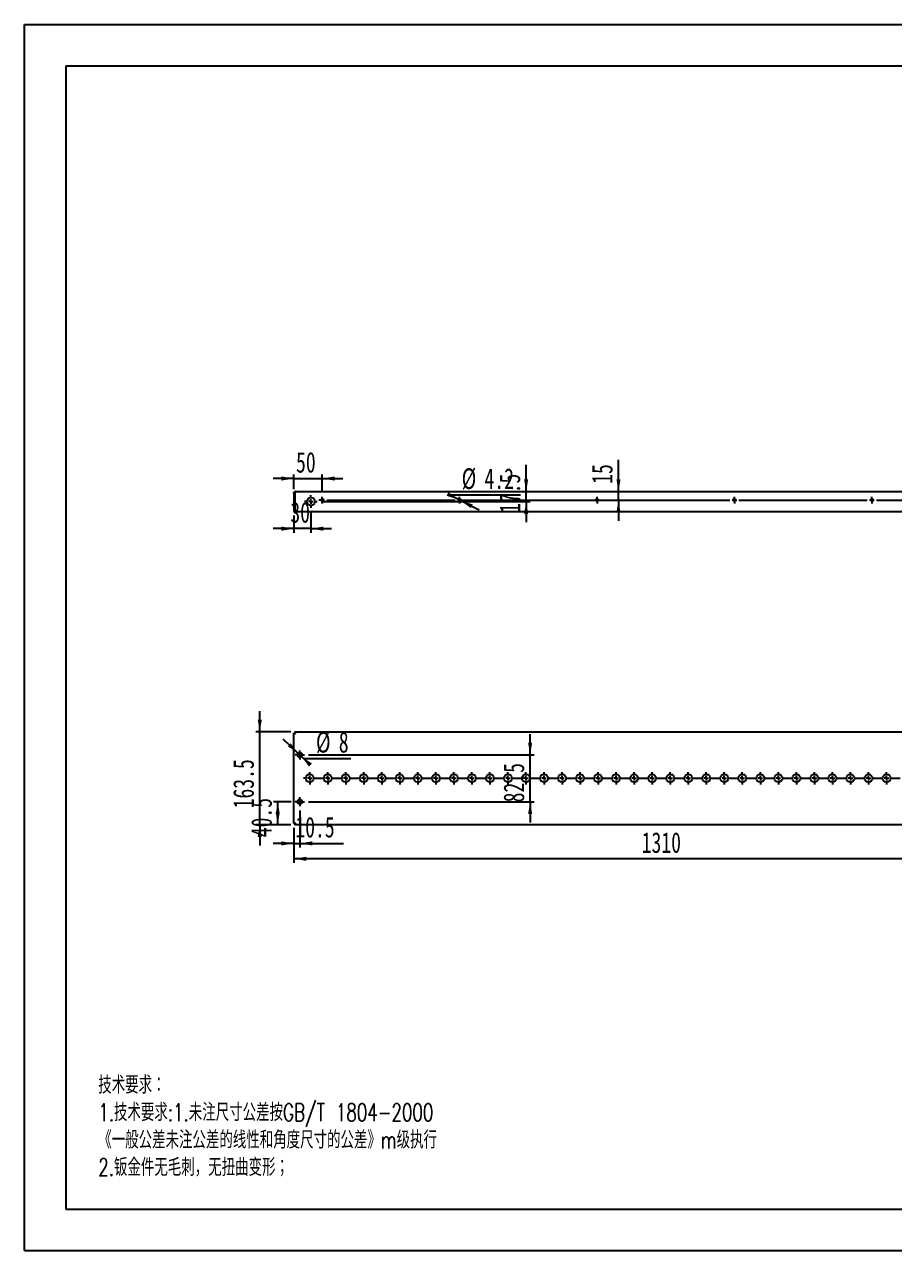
# Model space of a CAD drawing. Extents: x 0 to 3054, y 0 to 2160.
# Drawn here: x 0 to 1532, y 0 to 2160 of the extents above; entities that cross this region are included whole.
import ezdxf

# ---------------------------------------------------------------- set-up
doc = ezdxf.new("R2010")
doc.units = 0
doc.header["$LTSCALE"] = 7.27214
doc.layers.get('0').update_dxf_attribs({"linetype": 'CONTINUOUS'})
doc.layers.add('粗实线', color=7, linetype='CONTINUOUS')
doc.layers.add('细实线', color=7, linetype='CONTINUOUS')
doc.styles.add('SLDTEXTSTYLE0', font='TXT', dxfattribs={"width": 0.7, "bigfont": 'bigfont'})
doc.styles.add('SLDTEXTSTYLE6', font='TXT', dxfattribs={"width": 0.7})
doc.dimstyles.new('SLDDIMSTYLE0', dxfattribs={"dimtxt": 36.360702, "dimasz": 21.816421, "dimexe": 0, "dimexo": 0.0625, "dimgap": 9.090175, "dimtad": 2, "dimdec": 1, "dimrnd": 1e-09, "dimzin": 12, "dimtxsty": 'SLDTEXTSTYLE6', "dimsah": 1, "dimcen": 0.09, "dimazin": 3, "dimtfac": 1, "dimtdec": 1, "dimtofl": 0, "dimtmove": 0, "dimatfit": 3, "dimtolj": 1, "dimtzin": 12})
doc.dimstyles.new('SLDDIMSTYLE1', dxfattribs={"dimtxt": 36.360702, "dimasz": 21.816421, "dimexe": 0, "dimexo": 0.0625, "dimgap": 9.090175, "dimtad": 2, "dimdec": 1, "dimrnd": 1e-09, "dimzin": 12, "dimtxsty": 'SLDTEXTSTYLE6', "dimsah": 1, "dimcen": 0.09, "dimazin": 3, "dimtfac": 1, "dimtdec": 1, "dimtmove": 0, "dimatfit": 3, "dimtolj": 1, "dimtzin": 12})
doc.dimstyles.new('SLDDIMSTYLE2', dxfattribs={"dimtxt": 36.360702, "dimasz": 21.816421, "dimexe": 0, "dimexo": 0.0625, "dimgap": 9.090175, "dimtad": 0, "dimtih": 1, "dimtoh": 1, "dimdec": 1, "dimrnd": 1e-09, "dimzin": 12, "dimtxsty": 'SLDTEXTSTYLE6', "dimsah": 1, "dimcen": 0, "dimazin": 3, "dimtfac": 1, "dimtdec": 1, "dimtmove": 0, "dimatfit": 3, "dimtolj": 1, "dimtzin": 12})

# ---------------------------------------------------------------- blocks, each defined once
blk = doc.blocks.new('SW_NOTE_0')
at = {"layer": '细实线', "color": 0, "attachment_point": 1, "style": 'SLDTEXTSTYLE0'}
for s, insert, char_height in [('技术要求：', (0, 39.7), 30.79), ('1.技术要求:1.未注尺寸公差按GB/T 1804-2000', (0, -8.6), 30.785), ('《一般公差未注公差的线性和角度尺寸的公差》m级执行', (0, -57), 30.785), ('2.钣金件无毛刺，无扭曲变形；', (0, -105.3), 30.785)]:
    blk.add_mtext(s, dxfattribs=dict(at, insert=insert, char_height=char_height))
blk = doc.blocks.new('_D')
at = {"layer": '细实线'}
for p, q in [((474.4, 744.8), (474.4, 682.8)), ((1784.4, 744.8), (1784.4, 682.8)), ((1784.4, 690.1), (474.4, 690.1))]:
    blk.add_line(p, q, dxfattribs=at)
for points in [[(474.4, 690.1), (496.2, 686.4), (496.2, 693.7)], [(1784.4, 690.1), (1762.5, 693.7), (1762.5, 686.4)]]:
    blk.add_solid(points, dxfattribs=at)
at = {"layer": '细实线', "insert": (1087, 736.9), "char_height": 36.36, "attachment_point": 1, "style": 'SLDTEXTSTYLE6'}
blk.add_mtext('1310', dxfattribs=at)
blk = doc.blocks.new('_D_1')
at = {"layer": '细实线'}
for p, q in [((414.4, 913.6), (414.4, 949.9)), ((469.1, 913.6), (407.1, 913.6)), ((414.4, 750.1), (414.4, 913.6)), ((469.1, 750.1), (407.1, 750.1)), ((414.4, 750.1), (414.4, 713.7))]:
    blk.add_line(p, q, dxfattribs=at)
for points in [[(414.4, 913.6), (418, 935.4), (410.7, 935.4)], [(414.4, 750.1), (410.7, 728.3), (418, 728.3)]]:
    blk.add_solid(points, dxfattribs=at)
at = {"layer": '细实线', "insert": (367.5, 778.9), "char_height": 36.36, "attachment_point": 1, "rotation": 90, "style": 'SLDTEXTSTYLE6'}
blk.add_mtext('163.5', dxfattribs=at)
blk = doc.blocks.new('_D_5')
at = {"layer": '细实线'}
for p, q in [((890.5, 873.1), (890.5, 909.4)), ((500.1, 873.1), (897.8, 873.1)), ((890.5, 790.6), (890.5, 873.1)), ((500.1, 790.6), (897.8, 790.6)), ((890.5, 790.6), (890.5, 754.2))]:
    blk.add_line(p, q, dxfattribs=at)
for points in [[(890.5, 873.1), (894.1, 894.9), (886.9, 894.9)], [(890.5, 790.6), (886.9, 768.8), (894.1, 768.8)]]:
    blk.add_solid(points, dxfattribs=at)
at = {"layer": '细实线', "insert": (843.6, 789.5), "char_height": 36.36, "attachment_point": 1, "rotation": 90, "style": 'SLDTEXTSTYLE6'}
blk.add_mtext('82.5', dxfattribs=at)
blk = doc.blocks.new('_D_6')
at = {"layer": '细实线'}
for p, q in [((469.6, 790.6), (438.7, 790.6)), ((446, 750.1), (446, 790.6)), ((469.1, 750.1), (438.7, 750.1))]:
    blk.add_line(p, q, dxfattribs=at)
for points in [[(446, 790.6), (442.4, 768.8), (449.6, 768.8)], [(446, 750.1), (449.6, 771.9), (442.4, 771.9)]]:
    blk.add_solid(points, dxfattribs=at)
at = {"layer": '细实线', "insert": (399.1, 728), "char_height": 36.36, "attachment_point": 1, "rotation": 90, "style": 'SLDTEXTSTYLE6'}
blk.add_mtext('40.5', dxfattribs=at)
blk = doc.blocks.new('_D_7')
at = {"layer": '细实线'}
for p, q in [((484.9, 775.3), (484.9, 709.9)), ((474.4, 744.8), (474.4, 709.9)), ((474.4, 717.2), (438, 717.2)), ((474.4, 717.2), (484.9, 717.2)), ((484.9, 717.2), (561.7, 717.2))]:
    blk.add_line(p, q, dxfattribs=at)
for points in [[(474.4, 717.2), (452.5, 720.8), (452.5, 713.5)], [(484.9, 717.2), (506.7, 713.5), (506.7, 720.8)]]:
    blk.add_solid(points, dxfattribs=at)
at = {"layer": '细实线', "insert": (477, 764), "char_height": 36.36, "attachment_point": 1, "style": 'SLDTEXTSTYLE6'}
blk.add_mtext('10.5', dxfattribs=at)
blk = doc.blocks.new('_D_8')
at = {"layer": '细实线'}
for p, q in [((482, 875.8), (455.6, 900.9)), ((482, 875.8), (487.8, 870.3)), ((487.8, 870.3), (491.5, 866.7)), ((491.5, 866.7), (574.7, 866.7))]:
    blk.add_line(p, q, dxfattribs=at)
for points in [[(482, 875.8), (468.7, 893.5), (463.7, 888.2)], [(487.8, 870.3), (501, 852.6), (506.1, 857.9)]]:
    blk.add_solid(points, dxfattribs=at)
at = {"layer": '细实线', "attachment_point": 1, "style": 'SLDTEXTSTYLE6'}
for s, insert, char_height in [('%%c', (513.3, 913.6), 36.36), ('8', (553.5, 913.6), 36.4)]:
    blk.add_mtext(s, dxfattribs=dict(at, insert=insert, char_height=char_height))
blk = doc.blocks.new('SW_CENTERMARKSYMBOL_0')
at = {"layer": '细实线', "color": 0}
for p, q in [((-1214.5, 0), (-1217.5, 0)), ((-1206.5, 0), (-1210.5, 0)), ((-1206.5, 8), (-1206.5, 11)), ((-1206.5, 0), (-1206.5, 4)), ((-1206.5, 0), (-1206.5, -4)), ((-1206.5, 0), (-1202.5, 0)), ((-1198.5, 0), (-1182.75, 0)), ((-1174.75, 0), (-1178.75, 0)), ((-1174.75, 8), (-1174.75, 11)), ((-1174.75, 0), (-1174.75, 4)), ((-1174.75, 0), (-1174.75, -4)), ((-1174.75, 0), (-1170.75, 0)), ((-1166.75, 0), (-1151, 0)), ((-1143, 0), (-1147, 0)), ((-1143, 8), (-1143, 11)), ((-1143, 0), (-1143, 4)), ((-1143, 0), (-1143, -4)), ((-1143, 0), (-1139, 0)), ((-1135, 0), (-1119.25, 0)), ((-1111.25, 0), (-1115.25, 0)), ((-1111.25, 8), (-1111.25, 11)), ((-1111.25, 0), (-1111.25, 4)), ((-1111.25, 0), (-1111.25, -4)), ((-1111.25, 0), (-1107.25, 0)), ((-1103.25, 0), (-1087.5, 0)), ((-1079.5, 0), (-1083.5, 0)), ((-1079.5, 8), (-1079.5, 11)), ((-1079.5, 0), (-1079.5, 4)), ((-1079.5, 0), (-1079.5, -4)), ((-1079.5, 0), (-1075.5, 0)), ((-1071.5, 0), (-1055.75, 0)), ((-1047.75, 0), (-1051.75, 0)), ((-1047.75, 8), (-1047.75, 11)), ((-1047.75, 0), (-1047.75, 4)), ((-1047.75, 0), (-1047.75, -4)), ((-1047.75, 0), (-1043.75, 0)), ((-1039.75, 0), (-1024, 0)), ((-1016, 0), (-1020, 0)), ((-1016, 8), (-1016, 11)), ((-1016, 0), (-1016, 4)), ((-1016, 0), (-1016, -4)), ((-1016, 0), (-1012, 0)), ((-1008, 0), (-992.25, 0)), ((-984.25, 0), (-988.25, 0)), ((-984.25, 8), (-984.25, 11)), ((-984.25, 0), (-984.25, 4)), ((-984.25, 0), (-984.25, -4)), ((-984.25, 0), (-980.25, 0)), ((-976.25, 0), (-960.5, 0)), ((-952.5, 0), (-956.5, 0)), ((-952.5, 8), (-952.5, 11)), ((-952.5, 0), (-952.5, 4)), ((-952.5, 0), (-952.5, -4)), ((-952.5, 0), (-948.5, 0)), ((-944.5, 0), (-928.75, 0)), ((-920.75, 0), (-924.75, 0)), ((-920.75, 8), (-920.75, 11)), ((-920.75, 0), (-920.75, 4)), ((-920.75, 0), (-920.75, -4)), ((-920.75, 0), (-916.75, 0)), ((-912.75, 0), (-897, 0)), ((-889, 0), (-893, 0)), ((-889, 8), (-889, 11)), ((-889, 0), (-889, 4)), ((-889, 0), (-889, -4)), ((-889, 0), (-885, 0)), ((-881, 0), (-865.25, 0)), ((-857.25, 0), (-861.25, 0)), ((-857.25, 8), (-857.25, 11)), ((-857.25, 0), (-857.25, 4)), ((-857.25, 0), (-857.25, -4)), ((-857.25, 0), (-853.25, 0)), ((-849.25, 0), (-833.5, 0)), ((-825.5, 0), (-829.5, 0)), ((-825.5, 8), (-825.5, 11)), ((-825.5, 0), (-825.5, 4)), ((-825.5, 0), (-825.5, -4)), ((-825.5, 0), (-821.5, 0)), ((-817.5, 0), (-801.75, 0)), ((-793.75, 0), (-797.75, 0)), ((-793.75, 8), (-793.75, 11)), ((-793.75, 0), (-793.75, 4)), ((-793.75, 0), (-793.75, -4)), ((-793.75, 0), (-789.75, 0)), ((-785.75, 0), (-770, 0)), ((-762, 0), (-766, 0)), ((-762, 8), (-762, 11)), ((-762, 0), (-762, 4)), ((-762, 0), (-762, -4)), ((-762, 0), (-758, 0)), ((-754, 0), (-738.25, 0)), ((-730.25, 0), (-734.25, 0)), ((-730.25, 8), (-730.25, 11)), ((-730.25, 0), (-730.25, 4)), ((-730.25, 0), (-730.25, -4)), ((-730.25, 0), (-726.25, 0)), ((-722.25, 0), (-706.5, 0)), ((-698.5, 0), (-702.5, 0)), ((-698.5, 8), (-698.5, 11)), ((-698.5, 0), (-698.5, 4)), ((-698.5, 0), (-698.5, -4)), ((-698.5, 0), (-694.5, 0)), ((-690.5, 0), (-674.75, 0)), ((-666.75, 0), (-670.75, 0)), ((-666.75, 8), (-666.75, 11)), ((-666.75, 0), (-666.75, 4)), ((-666.75, 0), (-666.75, -4)), ((-666.75, 0), (-662.75, 0)), ((-658.75, 0), (-643, 0)), ((-635, 0), (-639, 0)), ((-635, 8), (-635, 11)), ((-635, 0), (-635, 4)), ((-635, 0), (-635, -4)), ((-635, 0), (-631, 0)), ((-627, 0), (-611.25, 0)), ((-603.25, 0), (-607.25, 0)), ((-603.25, 8), (-603.25, 11)), ((-603.25, 0), (-603.25, 4)), ((-603.25, 0), (-603.25, -4)), ((-603.25, 0), (-599.25, 0)), ((-595.25, 0), (-579.5, 0)), ((-571.5, 0), (-575.5, 0)), ((-571.5, 8), (-571.5, 11)), ((-571.5, 0), (-571.5, 4)), ((-571.5, 0), (-571.5, -4)), ((-571.5, 0), (-567.5, 0)), ((-563.5, 0), (-547.75, 0)), ((-539.75, 0), (-543.75, 0)), ((-539.75, 8), (-539.75, 11)), ((-539.75, 0), (-539.75, 4)), ((-539.75, 0), (-539.75, -4)), ((-539.75, 0), (-535.75, 0)), ((-531.75, 0), (-516, 0)), ((-508, 0), (-512, 0)), ((-508, 8), (-508, 11)), ((-508, 0), (-508, 4)), ((-508, 0), (-508, -4)), ((-508, 0), (-504, 0)), ((-500, 0), (-484.25, 0)), ((-476.25, 0), (-480.25, 0)), ((-476.25, 8), (-476.25, 11)), ((-476.25, 0), (-476.25, 4)), ((-476.25, 0), (-476.25, -4)), ((-476.25, 0), (-472.25, 0)), ((-468.25, 0), (-452.5, 0)), ((-444.5, 0), (-448.5, 0)), ((-444.5, 8), (-444.5, 11)), ((-444.5, 0), (-444.5, 4)), ((-444.5, 0), (-444.5, -4)), ((-444.5, 0), (-440.5, 0)), ((-436.5, 0), (-420.75, 0)), ((-412.75, 0), (-416.75, 0)), ((-412.75, 8), (-412.75, 11)), ((-412.75, 0), (-412.75, 4)), ((-412.75, 0), (-412.75, -4)), ((-412.75, 0), (-408.75, 0)), ((-404.75, 0), (-389, 0)), ((-381, 0), (-385, 0)), ((-381, 8), (-381, 11)), ((-381, 0), (-381, 4)), ((-381, 0), (-381, -4)), ((-381, 0), (-377, 0)), ((-373, 0), (-357.25, 0)), ((-349.25, 0), (-353.25, 0)), ((-349.25, 8), (-349.25, 11)), ((-349.25, 0), (-349.25, 4)), ((-349.25, 0), (-349.25, -4)), ((-349.25, 0), (-345.25, 0)), ((-341.25, 0), (-325.5, 0)), ((-317.5, 0), (-321.5, 0)), ((-317.5, 8), (-317.5, 11)), ((-317.5, 0), (-317.5, 4)), ((-317.5, 0), (-317.5, -4)), ((-317.5, 0), (-313.5, 0)), ((-309.5, 0), (-293.75, 0)), ((-285.75, 0), (-289.75, 0)), ((-285.75, 8), (-285.75, 11)), ((-285.75, 0), (-285.75, 4)), ((-285.75, 0), (-285.75, -4)), ((-285.75, 0), (-281.75, 0)), ((-277.75, 0), (-262, 0)), ((-254, 0), (-258, 0)), ((-254, 8), (-254, 11)), ((-254, 0), (-254, 4)), ((-254, 0), (-254, -4)), ((-254, 0), (-250, 0)), ((-246, 0), (-230.25, 0)), ((-222.25, 0), (-226.25, 0)), ((-222.25, 8), (-222.25, 11)), ((-222.25, 0), (-222.25, 4)), ((-222.25, 0), (-222.25, -4)), ((-222.25, 0), (-218.25, 0)), ((-214.25, 0), (-198.5, 0)), ((-190.5, 0), (-194.5, 0)), ((-190.5, 8), (-190.5, 11)), ((-190.5, 0), (-190.5, 4)), ((-190.5, 0), (-190.5, -4)), ((-190.5, 0), (-186.5, 0)), ((-182.5, 0), (-166.75, 0)), ((-158.75, 0), (-162.75, 0)), ((-158.75, 8), (-158.75, 11)), ((-158.75, 0), (-158.75, 4)), ((-158.75, 0), (-158.75, -4)), ((-158.75, 0), (-154.75, 0)), ((-150.75, 0), (-135, 0)), ((-127, 0), (-131, 0)), ((-127, 8), (-127, 11)), ((-127, 0), (-127, 4)), ((-127, 0), (-127, -4)), ((-127, 0), (-123, 0)), ((-119, 0), (-103.25, 0)), ((-95.25, 0), (-99.25, 0)), ((-95.25, 8), (-95.25, 11)), ((-95.25, 0), (-95.25, 4)), ((-95.25, 0), (-95.25, -4)), ((-95.25, 0), (-91.25, 0)), ((-87.25, 0), (-71.5, 0)), ((-63.5, 0), (-67.5, 0)), ((-63.5, 8), (-63.5, 11)), ((-63.5, 0), (-63.5, 4)), ((-63.5, 0), (-63.5, -4)), ((-63.5, 0), (-59.5, 0)), ((-55.5, 0), (-39.75, 0)), ((-31.75, 0), (-35.75, 0)), ((-31.75, 8), (-31.75, 11)), ((-31.75, 0), (-31.75, 4)), ((-31.75, 0), (-31.75, -4)), ((-31.75, 0), (-27.75, 0)), ((-23.75, 0), (-8, 0)), ((0, 0), (-4, 0)), ((0, 8), (0, 11)), ((0, 0), (0, 4)), ((0, 0), (0, -4)), ((0, 0), (4, 0)), ((8, 0), (23.75, 0)), ((31.75, 0), (27.75, 0)), ((31.75, 8), (31.75, 11)), ((31.75, 0), (31.75, 4)), ((31.75, 0), (31.75, -4)), ((31.75, 0), (35.75, 0)), ((39.75, 0), (42.75, 0)), ((-1206.5, -8), (-1206.5, -11)), ((-1174.75, -8), (-1174.75, -11)), ((-1143, -8), (-1143, -11)), ((-1111.25, -8), (-1111.25, -11)), ((-1079.5, -8), (-1079.5, -11)), ((-1047.75, -8), (-1047.75, -11)), ((-1016, -8), (-1016, -11)), ((-984.25, -8), (-984.25, -11)), ((-952.5, -8), (-952.5, -11)), ((-920.75, -8), (-920.75, -11)), ((-889, -8), (-889, -11)), ((-857.25, -8), (-857.25, -11)), ((-825.5, -8), (-825.5, -11)), ((-793.75, -8), (-793.75, -11)), ((-762, -8), (-762, -11)), ((-730.25, -8), (-730.25, -11)), ((-698.5, -8), (-698.5, -11)), ((-666.75, -8), (-666.75, -11)), ((-635, -8), (-635, -11)), ((-603.25, -8), (-603.25, -11)), ((-571.5, -8), (-571.5, -11)), ((-539.75, -8), (-539.75, -11)), ((-508, -8), (-508, -11)), ((-476.25, -8), (-476.25, -11)), ((-444.5, -8), (-444.5, -11)), ((-412.75, -8), (-412.75, -11)), ((-381, -8), (-381, -11)), ((-349.25, -8), (-349.25, -11)), ((-317.5, -8), (-317.5, -11)), ((-285.75, -8), (-285.75, -11)), ((-254, -8), (-254, -11)), ((-222.25, -8), (-222.25, -11)), ((-190.5, -8), (-190.5, -11)), ((-158.75, -8), (-158.75, -11)), ((-127, -8), (-127, -11)), ((-95.25, -8), (-95.25, -11)), ((-63.5, -8), (-63.5, -11)), ((-31.75, -8), (-31.75, -11)), ((0, -8), (0, -11)), ((31.75, -8), (31.75, -11))]:
    blk.add_line(p, q, dxfattribs=at)
blk = doc.blocks.new('SW_CENTERMARKSYMBOL_1')
at = {"layer": '细实线', "color": 0}
for p, q in [((-4, 0), (-8, 0)), ((0, 0), (-4, 0)), ((0, 4), (0, 8)), ((0, 0), (0, 4)), ((0, 0), (0, -4)), ((0, 0), (4, 0)), ((4, 0), (8, 0)), ((0, -4), (0, -8))]:
    blk.add_line(p, q, dxfattribs=at)
blk = doc.blocks.new('SW_CENTERMARKSYMBOL_4')
at = {"layer": '细实线', "color": 0}
for p, q in [((-4, 0), (-8, 0)), ((0, 0), (-4, 0)), ((0, 4), (0, 8)), ((0, 0), (0, 4)), ((0, 0), (0, -4)), ((0, 0), (4, 0)), ((4, 0), (8, 0)), ((0, -4), (0, -8))]:
    blk.add_line(p, q, dxfattribs=at)
blk = doc.blocks.new('_D_13')
at = {"layer": '细实线'}
for p, q in [((474.4, 1341.5), (474.4, 1367.2)), ((524.4, 1335.3), (524.4, 1367.2)), ((474.4, 1360), (438, 1360)), ((474.4, 1360), (524.4, 1360)), ((524.4, 1360), (560.7, 1360))]:
    blk.add_line(p, q, dxfattribs=at)
for points in [[(474.4, 1360), (452.5, 1363.6), (452.5, 1356.3)], [(524.4, 1360), (546.2, 1356.3), (546.2, 1363.6)]]:
    blk.add_solid(points, dxfattribs=at)
at = {"layer": '细实线', "insert": (478.2, 1406.8), "char_height": 36.36, "attachment_point": 1, "style": 'SLDTEXTSTYLE6'}
blk.add_mtext('50', dxfattribs=at)
blk = doc.blocks.new('_D_14')
at = {"layer": '细实线'}
for p, q in [((504.4, 1301.1), (504.4, 1264.4)), ((474.4, 1294.6), (474.4, 1264.4)), ((474.4, 1271.7), (438, 1271.7)), ((504.4, 1271.7), (474.4, 1271.7)), ((504.4, 1271.7), (540.7, 1271.7))]:
    blk.add_line(p, q, dxfattribs=at)
for points in [[(474.4, 1271.7), (452.5, 1275.3), (452.5, 1268)], [(504.4, 1271.7), (526.2, 1268), (526.2, 1275.3)]]:
    blk.add_solid(points, dxfattribs=at)
at = {"layer": '细实线', "insert": (468.2, 1318.5), "char_height": 36.36, "attachment_point": 1, "style": 'SLDTEXTSTYLE6'}
blk.add_mtext('30', dxfattribs=at)
blk = doc.blocks.new('_D_15')
at = {"layer": '细实线'}
for p, q in [((1046.1, 1336.9), (1046.1, 1393)), ((767.5, 1321.9), (1053.4, 1321.9)), ((1046.1, 1321.9), (1046.1, 1336.9)), ((1046.1, 1321.9), (1046.1, 1285.6))]:
    blk.add_line(p, q, dxfattribs=at)
for points in [[(1046.1, 1336.9), (1049.7, 1358.7), (1042.5, 1358.7)], [(1046.1, 1321.9), (1042.5, 1300.1), (1049.7, 1300.1)]]:
    blk.add_solid(points, dxfattribs=at)
at = {"layer": '细实线', "insert": (999.2, 1350.7), "char_height": 36.36, "attachment_point": 1, "rotation": 90, "style": 'SLDTEXTSTYLE6'}
blk.add_mtext('15', dxfattribs=at)
blk = doc.blocks.new('_D_16')
at = {"layer": '细实线'}
for p, q in [((883.5, 1336.9), (883.5, 1383.9)), ((522.6, 1319.4), (890.8, 1319.4)), ((883.5, 1319.4), (883.5, 1336.9)), ((883.5, 1319.4), (883.5, 1283.1))]:
    blk.add_line(p, q, dxfattribs=at)
for points in [[(883.5, 1336.9), (887.1, 1358.7), (879.9, 1358.7)], [(883.5, 1319.4), (879.9, 1297.6), (887.1, 1297.6)]]:
    blk.add_solid(points, dxfattribs=at)
at = {"layer": '细实线', "insert": (836.6, 1299.2), "char_height": 36.36, "attachment_point": 1, "rotation": 90, "style": 'SLDTEXTSTYLE6'}
blk.add_mtext('17.5', dxfattribs=at)
blk = doc.blocks.new('_D_18')
at = {"layer": '细实线'}
for p, q in [((764.5, 1322.9), (748.1, 1331.1)), ((748.1, 1331.1), (873.6, 1331.1)), ((768.2, 1321), (764.5, 1322.9)), ((768.2, 1321), (800.7, 1304.6))]:
    blk.add_line(p, q, dxfattribs=at)
for points in [[(764.5, 1322.9), (746.6, 1335.9), (743.4, 1329.4)], [(768.2, 1321), (786.1, 1307.9), (789.4, 1314.4)]]:
    blk.add_solid(points, dxfattribs=at)
at = {"layer": '细实线', "char_height": 36.36, "attachment_point": 1, "style": 'SLDTEXTSTYLE6'}
for s, insert in [('%%c', (769.9, 1378)), ('4.2', (810.1, 1378))]:
    blk.add_mtext(s, dxfattribs=dict(at, insert=insert))
blk = doc.blocks.new('SW_CENTERMARKSYMBOL_7')
at = {"layer": '细实线', "color": 0}
for p, q in [((-8, 0), (-11, 0)), ((0, 0), (-4, 0)), ((0, 8), (0, 11)), ((0, 0), (0, 4)), ((0, 0), (0, -4)), ((0, 0), (4, 0)), ((8, 0), (11, 0)), ((0, -8), (0, -11))]:
    blk.add_line(p, q, dxfattribs=at)
blk = doc.blocks.new('SW_CENTERMARKSYMBOL_9')
at = {"layer": '细实线', "color": 0}
for p, q in [((-246, 0), (-248.1, 0)), ((-242, 0), (-246, 0)), ((-242, 4), (-242, 6.1)), ((-242, 0), (-242, 4)), ((-242, 0), (-242, -4)), ((-242, 0), (-238, 0)), ((-234, 0), (-8, 0)), ((0, 0), (-4, 0)), ((0, 4), (0, 6.1)), ((0, 0), (0, 4)), ((0, 0), (0, -4)), ((0, 0), (4, 0)), ((8, 0), (234, 0)), ((242, 0), (238, 0)), ((242, 4), (242, 6.1)), ((242, 0), (242, 4)), ((242, 0), (242, -4)), ((242, 0), (246, 0)), ((250, 0), (476, 0)), ((484, 0), (480, 0)), ((484, 4), (484, 6.1)), ((484, 0), (484, 4)), ((484, 0), (484, -4)), ((484, 0), (488, 0)), ((492, 0), (718, 0)), ((726, 0), (722, 0)), ((726, 4), (726, 6.1)), ((726, 0), (726, 4)), ((726, 0), (726, -4)), ((726, 0), (730, 0)), ((734, 0), (960, 0)), ((968, 0), (964, 0)), ((968, 4), (968, 6.1)), ((968, 0), (968, 4)), ((968, 0), (968, -4)), ((968, 0), (972, 0)), ((972, 0), (974.1, 0)), ((-242, -4), (-242, -6.1)), ((0, -4), (0, -6.1)), ((242, -4), (242, -6.1)), ((484, -4), (484, -6.1)), ((726, -4), (726, -6.1)), ((968, -4), (968, -6.1))]:
    blk.add_line(p, q, dxfattribs=at)

msp = doc.modelspace()

# ---------------------------------------------------------------- linework, layer by layer
at = {"color": 7, "linetype": 'CONTINUOUS'}
for p, q in [((474.36, 1334.25), (474.36, 1301.91)), ((476.26, 1334.25), (474.36, 1334.25)), ((476.26, 1334.25), (476.26, 1301.91)), ((476.33, 1301.91), (476.33, 1334.25)), ((477.02, 1336.91), (1781.7, 1336.91)), ((476.26, 1301.91), (474.36, 1301.91)), ((476.33, 1301.91), (1782.39, 1301.91)), ((476.26, 911.6), (474.36, 911.6)), ((474.36, 752.04), (474.36, 911.6)), ((476.33, 911.67), (476.33, 913.57)), ((476.33, 913.57), (1782.39, 913.57)), ((476.26, 752.04), (474.36, 752.04)), ((476.33, 751.97), (476.33, 750.07)), ((1782.39, 750.07), (476.33, 750.07))]:
    msp.add_line(p, q, dxfattribs=at)
for centre, radius in [((504.36, 1319.41), 7), ((524.36, 1321.91), 2.1), ((766.36, 1321.91), 2.1), ((1008.36, 1321.91), 2.1), ((1250.36, 1321.91), 2.1), ((1492.36, 1321.91), 2.1), ((484.86, 873.07), 4), ((502.21, 831.82), 7), ((533.96, 831.82), 7), ((565.71, 831.82), 7), ((597.46, 831.82), 7), ((629.21, 831.82), 7), ((660.96, 831.82), 7), ((692.71, 831.82), 7), ((724.46, 831.82), 7), ((756.21, 831.82), 7), ((787.96, 831.82), 7), ((819.71, 831.82), 7), ((851.46, 831.82), 7), ((883.21, 831.82), 7), ((914.96, 831.82), 7), ((946.71, 831.82), 7), ((978.46, 831.82), 7), ((1010.21, 831.82), 7), ((1041.96, 831.82), 7), ((1073.71, 831.82), 7), ((1105.46, 831.82), 7), ((1137.21, 831.82), 7), ((1168.96, 831.82), 7), ((1200.71, 831.82), 7), ((1232.46, 831.82), 7), ((1264.21, 831.82), 7), ((1295.96, 831.82), 7), ((1327.71, 831.82), 7), ((1359.46, 831.82), 7), ((1391.21, 831.82), 7), ((1422.96, 831.82), 7), ((1454.71, 831.82), 7), ((1486.46, 831.82), 7), ((1518.21, 831.82), 7), ((484.86, 790.57), 4)]:
    msp.add_circle(centre, radius, dxfattribs=at)
for points, knots in [([(474.36, 1334.25), (474.36, 1334.6), (474.43, 1334.95), (474.69, 1335.59), (474.89, 1335.89), (475.38, 1336.38), (475.68, 1336.58), (476.32, 1336.84), (476.67, 1336.91), (477.02, 1336.91)], [0, 0, 0, 0, 0.25, 0.25, 0.5, 0.5, 0.75, 0.75, 1, 1, 1, 1]), ([(476.26, 1334.25), (476.27, 1334.35), (476.28, 1334.51), (476.37, 1334.63), (476.4, 1334.67)], [0, 0, 0, 0, 0.6645413, 1, 1, 1, 1]), ([(477.02, 1336.91), (476.96, 1336.91), (476.9, 1336.84), (476.79, 1336.58), (476.73, 1336.38), (476.62, 1335.89), (476.56, 1335.59), (476.44, 1334.95), (476.39, 1334.6), (476.33, 1334.25)], [0, 0, 0, 0, 0.25, 0.25, 0.5, 0.5, 0.75, 0.75, 1, 1, 1, 1]), ([(477.02, 910.91), (476.67, 910.96), (476.32, 911.02), (475.68, 911.14), (475.38, 911.19), (474.89, 911.31), (474.69, 911.37), (474.43, 911.48), (474.36, 911.54), (474.36, 911.6)], [0, 0, 0, 0, 0.25, 0.25, 0.5, 0.5, 0.75, 0.75, 1, 1, 1, 1]), ([(477.02, 910.91), (476.92, 910.96), (476.82, 911.02), (476.64, 911.14), (476.55, 911.19), (476.41, 911.31), (476.35, 911.37), (476.28, 911.48), (476.26, 911.54), (476.26, 911.6)], [0, 0, 0, 0, 0.25, 0.25, 0.5, 0.5, 0.75, 0.75, 1, 1, 1, 1]), ([(476.33, 913.57), (476.39, 913.57), (476.44, 913.5), (476.56, 913.23), (476.62, 913.03), (476.73, 912.54), (476.79, 912.25), (476.9, 911.6), (476.96, 911.25), (477.02, 910.91)], [0, 0, 0, 0, 0.25, 0.25, 0.5, 0.5, 0.75, 0.75, 1, 1, 1, 1]), ([(476.33, 911.67), (476.39, 911.67), (476.44, 911.65), (476.56, 911.57), (476.62, 911.51), (476.73, 911.37), (476.79, 911.29), (476.9, 911.11), (476.96, 911.01), (477.02, 910.91)], [0, 0, 0, 0, 0.25, 0.25, 0.5, 0.5, 0.75, 0.75, 1, 1, 1, 1]), ([(474.36, 752.04), (474.36, 752.09), (474.43, 752.15), (474.69, 752.27), (474.89, 752.32), (475.38, 752.44), (475.68, 752.5), (476.32, 752.61), (476.67, 752.67), (477.02, 752.73)], [0, 0, 0, 0, 0.25, 0.25, 0.5, 0.5, 0.75, 0.75, 1, 1, 1, 1]), ([(476.26, 752.04), (476.26, 752.09), (476.28, 752.15), (476.35, 752.27), (476.41, 752.32), (476.55, 752.44), (476.64, 752.5), (476.82, 752.61), (476.92, 752.67), (477.02, 752.73)], [0, 0, 0, 0, 0.25, 0.25, 0.5, 0.5, 0.75, 0.75, 1, 1, 1, 1]), ([(477.02, 752.73), (476.96, 752.38), (476.9, 752.03), (476.79, 751.39), (476.73, 751.09), (476.62, 750.6), (476.56, 750.4), (476.44, 750.14), (476.39, 750.07), (476.33, 750.07)], [0, 0, 0, 0, 0.25, 0.25, 0.5, 0.5, 0.75, 0.75, 1, 1, 1, 1]), ([(477.02, 752.73), (476.96, 752.63), (476.9, 752.53), (476.79, 752.34), (476.73, 752.26), (476.62, 752.12), (476.56, 752.06), (476.44, 751.99), (476.39, 751.97), (476.33, 751.97)], [0, 0, 0, 0, 0.25, 0.25, 0.5, 0.5, 0.75, 0.75, 1, 1, 1, 1])]:
    msp.add_open_spline(points, degree=3, knots=knots, dxfattribs=at)
at = {"layer": '粗实线'}
for p, q in [((72.72, 2087.1), (2981.58, 2087.1)), ((72.72, 2087.1), (72.72, 72.72)), ((72.72, 72.72), (2981.58, 72.72))]:
    msp.add_line(p, q, dxfattribs=at)
at = {"layer": '细实线'}
for p, q in [((0, 0), (0, 2159.83)), ((0, 2159.83), (3054.3, 2159.83)), ((0, 0), (3054.3, 0))]:
    msp.add_line(p, q, dxfattribs=at)

# ---------------------------------------------------------------- block references
for name, p in [('SW_CENTERMARKSYMBOL_7', (504.36, 1319.41)), ('SW_CENTERMARKSYMBOL_9', (766.36, 1321.91)), ('SW_CENTERMARKSYMBOL_4', (484.86, 873.07)), ('SW_CENTERMARKSYMBOL_0', (1708.71, 831.82)), ('SW_CENTERMARKSYMBOL_1', (484.86, 790.57)), ('SW_NOTE_0', (129.84, 267.41))]:
    msp.add_blockref(name, p, dxfattribs=at)

# ---------------------------------------------------------------- dimensions: what is measured, and where the dimension line sits
for base, p1, p2, dimstyle, picture, middle in [((524.36, 1359.96), (474.36, 1334.25), (524.36, 1328.01), 'SLDDIMSTYLE1', '_D_13', (499.36, 1359.96)), ((474.36, 1271.68), (504.36, 1308.41), (474.36, 1301.91), 'SLDDIMSTYLE1', '_D_14', (489.36, 1271.68)), ((484.86, 717.16), (474.36, 752.04), (484.86, 782.57), 'SLDDIMSTYLE1', '_D_7', (519.35, 717.16)), ((474.36, 690.06), (1784.36, 752.04), (474.36, 752.04), 'SLDDIMSTYLE0', '_D', (1129.36, 690.06))]:
    dim = msp.add_linear_dim(base=base, p1=p1, p2=p2, dimstyle=dimstyle, dxfattribs=at)
    dim.commit()
    dim.dimension.update_dxf_attribs({"geometry": picture, "text_midpoint": middle, "dimtype": 160})
for base, p1, p2, dimstyle, picture, middle in [((1046.09, 1336.91), (760.26, 1321.91), (477.02, 1336.91), 'SLDDIMSTYLE1', '_D_15', (1046.09, 1371.85)), ((883.49, 1336.91), (515.36, 1319.41), (477.02, 1336.91), 'SLDDIMSTYLE1', '_D_16', (883.49, 1341.53)), ((414.35, 913.57), (476.33, 750.07), (476.33, 913.57), 'SLDDIMSTYLE1', '_D_1', (414.35, 831.82)), ((890.49, 873.07), (492.86, 790.57), (492.86, 873.07), 'SLDDIMSTYLE1', '_D_5', (890.49, 831.82)), ((445.99, 790.57), (476.33, 750.07), (476.86, 790.57), 'SLDDIMSTYLE0', '_D_6', (445.99, 770.32))]:
    dim = msp.add_linear_dim(base=base, p1=p1, p2=p2, angle=90, dimstyle=dimstyle, dxfattribs=at)
    dim.commit()
    dim.dimension.update_dxf_attribs({"geometry": picture, "text_midpoint": middle, "dimtype": 160})
for p1, p2, picture, middle in [((764.48, 1322.86), (768.24, 1320.97), '_D_18', (821.73, 1355.9)), ((487.76, 870.31), (481.96, 875.82), '_D_8', (544.01, 891.53))]:
    dim = msp.add_diameter_dim_2p(p1=p1, p2=p2, dimstyle='SLDDIMSTYLE2', dxfattribs=at)
    dim.commit()
    dim.dimension.update_dxf_attribs({"geometry": picture, "text_midpoint": middle, "dimtype": 163})

doc.saveas('drawing.dxf')
